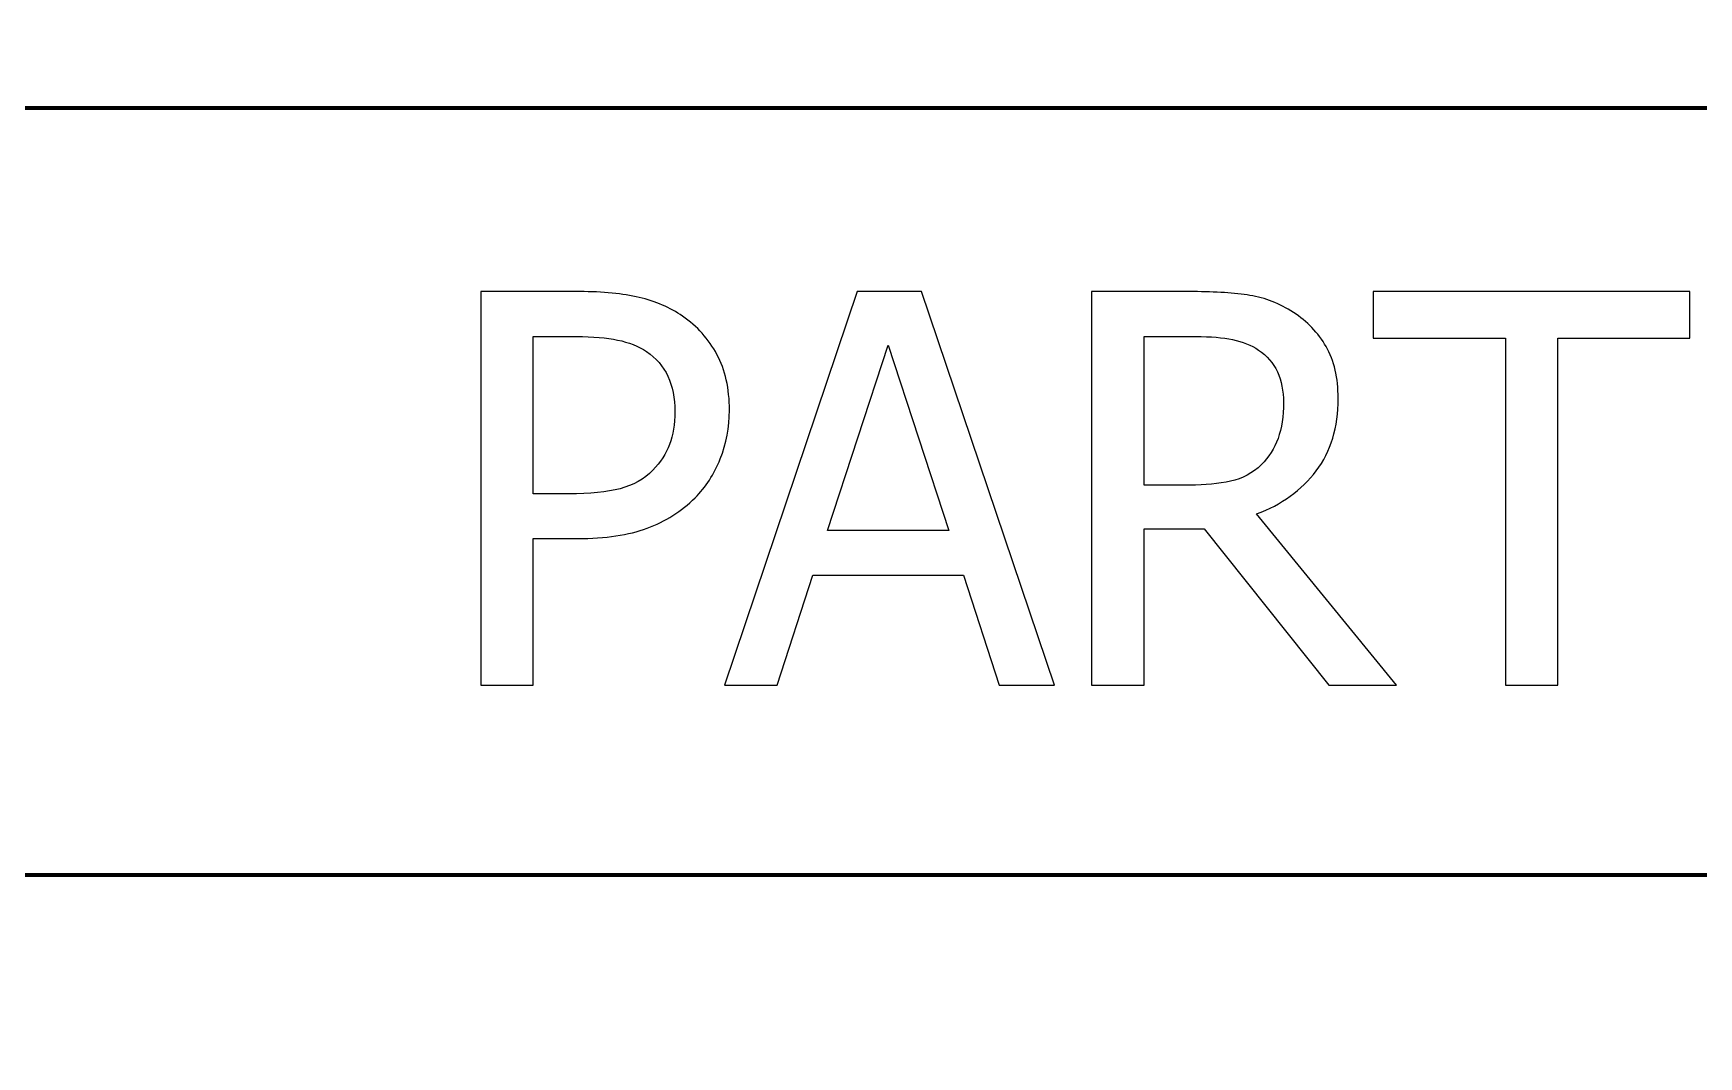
# Model space of a CAD drawing. Header units: centimetres. Extents: x -14.3 to 14.3, y -10 to 9.9.
# Drawn here: x -11.39 to -9.221, y -6.237 to -4.903 of the extents above; entities that cross this region are included whole.
import ezdxf

# ---------------------------------------------------------------- set-up
doc = ezdxf.new("R2010")
doc.units = ezdxf.units.CM
doc.header["$MEASUREMENT"] = 0
doc.layers.add('Layer 1', color=7, linetype='Continuous')

msp = doc.modelspace()

# ---------------------------------------------------------------- linework, layer by layer
at = {"layer": 'Layer 1', "color": 250, "lineweight": 70}
for points, knots in [([(-14.3, -9), (-14.3, -9), (-14.3, 8.9), (-14.3, 8.9), (-14.3, 8.9), (-14.3, 9.45219), (-13.85219, 9.9), (-13.3, 9.9), (-13.3, 9.9), (-13.3, 9.9), (13.3, 9.9), (13.3, 9.9), (13.3, 9.9), (13.85219, 9.9), (14.3, 9.45219), (14.3, 8.9), (14.3, 8.9), (14.3, 8.9), (14.3, -9), (14.3, -9), (14.3, -9), (14.3, -9.55219), (13.85219, -10), (13.3, -10), (13.3, -10), (13.3, -10), (-13.3, -10), (-13.3, -10), (-13.3, -10), (-13.85219, -10), (-14.3, -9.55219), (-14.3, -9)], [0, 0, 0, 0, 0.125, 0.125, 0.125, 0.125, 0.25, 0.25, 0.25, 0.25, 0.375, 0.375, 0.375, 0.375, 0.5, 0.5, 0.5, 0.5, 0.625, 0.625, 0.625, 0.625, 0.75, 0.75, 0.75, 0.75, 0.875, 0.875, 0.875, 0.875, 1, 1, 1, 1]), ([(-4.3, -10), (-4.3, -10), (-4.3, -6), (-4.3, -6), (-4.3, -6), (-4.3, -5.44781), (-4.74781, -5), (-5.3, -5), (-5.3, -5), (-5.3, -5), (-14.3, -5), (-14.3, -5), (-14.3, -5), (-14.3, -5), (-14.3, -6), (-14.3, -6), (-14.3, -6), (-14.3, -6), (-14.3, -9), (-14.3, -9), (-14.3, -9), (-14.3, -9.55219), (-13.85219, -10), (-13.3, -10), (-13.3, -10), (-13.3, -10), (-5.3, -10), (-5.3, -10), (-5.3, -10), (-5.3, -10), (-4.3, -10), (-4.3, -10)], [0, 0, 0, 0, 0.125, 0.125, 0.125, 0.125, 0.25, 0.25, 0.25, 0.25, 0.375, 0.375, 0.375, 0.375, 0.5, 0.5, 0.5, 0.5, 0.625, 0.625, 0.625, 0.625, 0.75, 0.75, 0.75, 0.75, 0.875, 0.875, 0.875, 0.875, 1, 1, 1, 1]), ([(-4.3, -6), (-4.3, -6), (-4.3, -6), (-4.3, -6), (-4.3, -6), (-4.3, -5.44781), (-4.74781, -5), (-5.3, -5), (-5.3, -5), (-5.3, -5), (-14.3, -5), (-14.3, -5), (-14.3, -5), (-14.3, -5), (-14.3, -5), (-14.3, -5), (-14.3, -5), (-14.3, -5), (-14.3, -6), (-14.3, -6), (-14.3, -6), (-14.3, -6), (-5.3, -6), (-5.3, -6), (-5.3, -6), (-5.3, -6), (-4.3, -6), (-4.3, -6)], [0, 0, 0, 0, 0.1428571, 0.1428571, 0.1428571, 0.1428571, 0.2857143, 0.2857143, 0.2857143, 0.2857143, 0.4285714, 0.4285714, 0.4285714, 0.4285714, 0.5714286, 0.5714286, 0.5714286, 0.5714286, 0.7142857, 0.7142857, 0.7142857, 0.7142857, 0.8571429, 0.8571429, 0.8571429, 0.8571429, 1, 1, 1, 1])]:
    msp.add_open_spline(points, degree=3, knots=knots, dxfattribs=at)
at = {"layer": 'Layer 1', "color": 7}
for points, knots in [([(-10.48334, -5.39423), (-10.48334, -5.41658), (-10.48734, -5.43763), (-10.49522, -5.4575), (-10.49522, -5.4575), (-10.50322, -5.47737), (-10.51415, -5.49431), (-10.52815, -5.5083), (-10.52815, -5.5083), (-10.5459, -5.5257), (-10.5666, -5.53899), (-10.59059, -5.54793), (-10.59059, -5.54793), (-10.61446, -5.55686), (-10.64468, -5.56133), (-10.68125, -5.56133), (-10.68125, -5.56133), (-10.68125, -5.56133), (-10.73911, -5.56133), (-10.73911, -5.56133), (-10.73911, -5.56133), (-10.73911, -5.56133), (-10.73911, -5.75254), (-10.73911, -5.75254), (-10.73911, -5.75254), (-10.73911, -5.75254), (-10.80731, -5.75254), (-10.80731, -5.75254), (-10.80731, -5.75254), (-10.80731, -5.75254), (-10.80731, -5.2396), (-10.80731, -5.2396), (-10.80731, -5.2396), (-10.80731, -5.2396), (-10.67843, -5.2396), (-10.67843, -5.2396), (-10.67843, -5.2396), (-10.64809, -5.2396), (-10.62222, -5.24207), (-10.60082, -5.24712), (-10.60082, -5.24712), (-10.57954, -5.25218), (-10.5606, -5.26041), (-10.54438, -5.27158), (-10.54438, -5.27158), (-10.52532, -5.28475), (-10.51039, -5.30133), (-10.49957, -5.32144), (-10.49957, -5.32144), (-10.48875, -5.34155), (-10.48334, -5.36578), (-10.48334, -5.39423)], [0, 0, 0, 0, 0.0769231, 0.0769231, 0.0769231, 0.0769231, 0.1538462, 0.1538462, 0.1538462, 0.1538462, 0.2307692, 0.2307692, 0.2307692, 0.2307692, 0.3076923, 0.3076923, 0.3076923, 0.3076923, 0.3846154, 0.3846154, 0.3846154, 0.3846154, 0.4615385, 0.4615385, 0.4615385, 0.4615385, 0.5384615, 0.5384615, 0.5384615, 0.5384615, 0.6153846, 0.6153846, 0.6153846, 0.6153846, 0.6923077, 0.6923077, 0.6923077, 0.6923077, 0.7692308, 0.7692308, 0.7692308, 0.7692308, 0.8461538, 0.8461538, 0.8461538, 0.8461538, 0.9230769, 0.9230769, 0.9230769, 0.9230769, 1, 1, 1, 1]), ([(-10.48993, -5.75254), (-10.48993, -5.75254), (-10.31695, -5.2396), (-10.31695, -5.2396), (-10.31695, -5.2396), (-10.31695, -5.2396), (-10.23299, -5.2396), (-10.23299, -5.2396), (-10.23299, -5.2396), (-10.23299, -5.2396), (-10.06001, -5.75254), (-10.06001, -5.75254), (-10.06001, -5.75254), (-10.06001, -5.75254), (-10.13198, -5.75254), (-10.13198, -5.75254), (-10.13198, -5.75254), (-10.13198, -5.75254), (-10.17854, -5.60919), (-10.17854, -5.60919), (-10.17854, -5.60919), (-10.17854, -5.60919), (-10.37457, -5.60919), (-10.37457, -5.60919), (-10.37457, -5.60919), (-10.37457, -5.60919), (-10.42102, -5.75254), (-10.42102, -5.75254), (-10.42102, -5.75254), (-10.42102, -5.75254), (-10.48993, -5.75254), (-10.48993, -5.75254)], [0, 0, 0, 0, 0.125, 0.125, 0.125, 0.125, 0.25, 0.25, 0.25, 0.25, 0.375, 0.375, 0.375, 0.375, 0.5, 0.5, 0.5, 0.5, 0.625, 0.625, 0.625, 0.625, 0.75, 0.75, 0.75, 0.75, 0.875, 0.875, 0.875, 0.875, 1, 1, 1, 1]), ([(-9.6141, -5.75254), (-9.6141, -5.75254), (-9.70264, -5.75254), (-9.70264, -5.75254), (-9.70264, -5.75254), (-9.70264, -5.75254), (-9.86504, -5.54863), (-9.86504, -5.54863), (-9.86504, -5.54863), (-9.86504, -5.54863), (-9.94324, -5.54863), (-9.94324, -5.54863), (-9.94324, -5.54863), (-9.94324, -5.54863), (-9.94324, -5.75254), (-9.94324, -5.75254), (-9.94324, -5.75254), (-9.94324, -5.75254), (-10.01144, -5.75254), (-10.01144, -5.75254), (-10.01144, -5.75254), (-10.01144, -5.75254), (-10.01144, -5.2396), (-10.01144, -5.2396), (-10.01144, -5.2396), (-10.01144, -5.2396), (-9.87915, -5.2396), (-9.87915, -5.2396), (-9.87915, -5.2396), (-9.84975, -5.2396), (-9.82506, -5.24124), (-9.80519, -5.24442), (-9.80519, -5.24442), (-9.78531, -5.24759), (-9.7665, -5.25512), (-9.74851, -5.26676), (-9.74851, -5.26676), (-9.73063, -5.27829), (-9.7164, -5.2931), (-9.70594, -5.31121), (-9.70594, -5.31121), (-9.69547, -5.32944), (-9.6903, -5.3519), (-9.6903, -5.37883), (-9.6903, -5.37883), (-9.6903, -5.41646), (-9.69982, -5.44797), (-9.71887, -5.47314), (-9.71887, -5.47314), (-9.73792, -5.49842), (-9.76391, -5.51712), (-9.79672, -5.52935), (-9.79672, -5.52935), (-9.79672, -5.52935), (-9.6141, -5.75254), (-9.6141, -5.75254)], [0, 0, 0, 0, 0.0714286, 0.0714286, 0.0714286, 0.0714286, 0.1428571, 0.1428571, 0.1428571, 0.1428571, 0.2142857, 0.2142857, 0.2142857, 0.2142857, 0.2857143, 0.2857143, 0.2857143, 0.2857143, 0.3571429, 0.3571429, 0.3571429, 0.3571429, 0.4285714, 0.4285714, 0.4285714, 0.4285714, 0.5, 0.5, 0.5, 0.5, 0.5714286, 0.5714286, 0.5714286, 0.5714286, 0.6428571, 0.6428571, 0.6428571, 0.6428571, 0.7142857, 0.7142857, 0.7142857, 0.7142857, 0.7857143, 0.7857143, 0.7857143, 0.7857143, 0.8571429, 0.8571429, 0.8571429, 0.8571429, 0.9285714, 0.9285714, 0.9285714, 0.9285714, 1, 1, 1, 1]), ([(-9.47251, -5.75254), (-9.47251, -5.75254), (-9.47251, -5.30028), (-9.47251, -5.30028), (-9.47251, -5.30028), (-9.47251, -5.30028), (-9.64478, -5.30028), (-9.64478, -5.30028), (-9.64478, -5.30028), (-9.64478, -5.30028), (-9.64478, -5.2396), (-9.64478, -5.2396), (-9.64478, -5.2396), (-9.64478, -5.2396), (-9.23203, -5.2396), (-9.23203, -5.2396), (-9.23203, -5.2396), (-9.23203, -5.2396), (-9.23203, -5.30028), (-9.23203, -5.30028), (-9.23203, -5.30028), (-9.23203, -5.30028), (-9.4043, -5.30028), (-9.4043, -5.30028), (-9.4043, -5.30028), (-9.4043, -5.30028), (-9.4043, -5.75254), (-9.4043, -5.75254), (-9.4043, -5.75254), (-9.4043, -5.75254), (-9.47251, -5.75254), (-9.47251, -5.75254)], [0, 0, 0, 0, 0.125, 0.125, 0.125, 0.125, 0.25, 0.25, 0.25, 0.25, 0.375, 0.375, 0.375, 0.375, 0.5, 0.5, 0.5, 0.5, 0.625, 0.625, 0.625, 0.625, 0.75, 0.75, 0.75, 0.75, 0.875, 0.875, 0.875, 0.875, 1, 1, 1, 1]), ([(-10.55437, -5.396), (-10.55437, -5.37836), (-10.55743, -5.36295), (-10.56354, -5.34978), (-10.56354, -5.34978), (-10.56954, -5.33673), (-10.57883, -5.32603), (-10.59129, -5.3178), (-10.59129, -5.3178), (-10.602, -5.31062), (-10.61458, -5.30557), (-10.62904, -5.30263), (-10.62904, -5.30263), (-10.64339, -5.29969), (-10.66126, -5.29816), (-10.68255, -5.29816), (-10.68255, -5.29816), (-10.68255, -5.29816), (-10.73911, -5.29816), (-10.73911, -5.29816), (-10.73911, -5.29816), (-10.73911, -5.29816), (-10.73911, -5.50312), (-10.73911, -5.50312), (-10.73911, -5.50312), (-10.73911, -5.50312), (-10.69254, -5.50312), (-10.69254, -5.50312), (-10.69254, -5.50312), (-10.66503, -5.50312), (-10.64268, -5.50089), (-10.62575, -5.49642), (-10.62575, -5.49642), (-10.6087, -5.49195), (-10.59459, -5.48396), (-10.5833, -5.47243), (-10.5833, -5.47243), (-10.57319, -5.46208), (-10.56589, -5.45091), (-10.56131, -5.43868), (-10.56131, -5.43868), (-10.55672, -5.42657), (-10.55437, -5.41234), (-10.55437, -5.396)], [0, 0, 0, 0, 0.0909091, 0.0909091, 0.0909091, 0.0909091, 0.1818182, 0.1818182, 0.1818182, 0.1818182, 0.2727273, 0.2727273, 0.2727273, 0.2727273, 0.3636364, 0.3636364, 0.3636364, 0.3636364, 0.4545455, 0.4545455, 0.4545455, 0.4545455, 0.5454545, 0.5454545, 0.5454545, 0.5454545, 0.6363636, 0.6363636, 0.6363636, 0.6363636, 0.7272727, 0.7272727, 0.7272727, 0.7272727, 0.8181818, 0.8181818, 0.8181818, 0.8181818, 0.9090909, 0.9090909, 0.9090909, 0.9090909, 1, 1, 1, 1]), ([(-10.19736, -5.55099), (-10.19736, -5.55099), (-10.27673, -5.30921), (-10.27673, -5.30921), (-10.27673, -5.30921), (-10.27673, -5.30921), (-10.35564, -5.55099), (-10.35564, -5.55099), (-10.35564, -5.55099), (-10.35564, -5.55099), (-10.19736, -5.55099), (-10.19736, -5.55099)], [0, 0, 0, 0, 0.3333333, 0.3333333, 0.3333333, 0.3333333, 0.6666667, 0.6666667, 0.6666667, 0.6666667, 1, 1, 1, 1]), ([(-9.76156, -5.384), (-9.76156, -5.36907), (-9.76414, -5.35578), (-9.76944, -5.34414), (-9.76944, -5.34414), (-9.77473, -5.33261), (-9.78296, -5.32309), (-9.79401, -5.31568), (-9.79401, -5.31568), (-9.80366, -5.30933), (-9.81483, -5.30474), (-9.82776, -5.30216), (-9.82776, -5.30216), (-9.84058, -5.29945), (-9.85657, -5.29816), (-9.87562, -5.29816), (-9.87562, -5.29816), (-9.87562, -5.29816), (-9.94324, -5.29816), (-9.94324, -5.29816), (-9.94324, -5.29816), (-9.94324, -5.29816), (-9.94324, -5.49184), (-9.94324, -5.49184), (-9.94324, -5.49184), (-9.94324, -5.49184), (-9.88327, -5.49184), (-9.88327, -5.49184), (-9.88327, -5.49184), (-9.86375, -5.49184), (-9.84611, -5.49007), (-9.83047, -5.48666), (-9.83047, -5.48666), (-9.81483, -5.48325), (-9.80154, -5.47608), (-9.79049, -5.46526), (-9.79049, -5.46526), (-9.78061, -5.45562), (-9.77332, -5.44421), (-9.76861, -5.4308), (-9.76861, -5.4308), (-9.76391, -5.41752), (-9.76156, -5.40188), (-9.76156, -5.384)], [0, 0, 0, 0, 0.0909091, 0.0909091, 0.0909091, 0.0909091, 0.1818182, 0.1818182, 0.1818182, 0.1818182, 0.2727273, 0.2727273, 0.2727273, 0.2727273, 0.3636364, 0.3636364, 0.3636364, 0.3636364, 0.4545455, 0.4545455, 0.4545455, 0.4545455, 0.5454545, 0.5454545, 0.5454545, 0.5454545, 0.6363636, 0.6363636, 0.6363636, 0.6363636, 0.7272727, 0.7272727, 0.7272727, 0.7272727, 0.8181818, 0.8181818, 0.8181818, 0.8181818, 0.9090909, 0.9090909, 0.9090909, 0.9090909, 1, 1, 1, 1])]:
    msp.add_open_spline(points, degree=3, knots=knots, dxfattribs=at)

doc.saveas('drawing.dxf')
